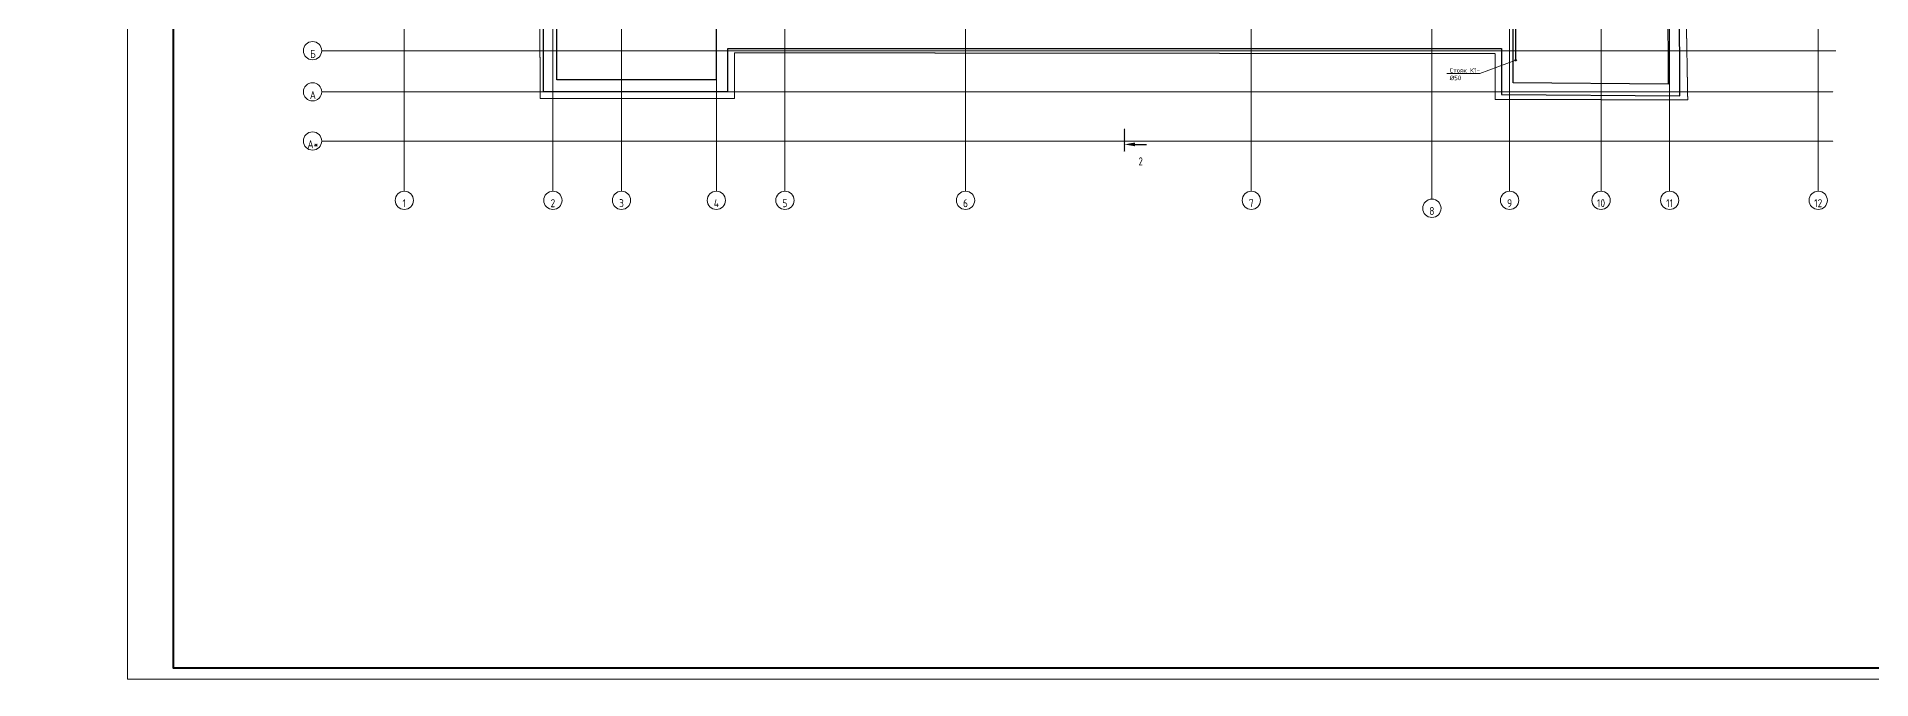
# Model space of a CAD drawing. Header units: millimetres. Extents: x -10178924 to 11692288, y -947381 to 58396.
# Drawn here: x -22581 to 57672, y -25696 to 2406 of the extents above; entities that cross this region are included whole.
import ezdxf
from ezdxf import colors
from ezdxf.entities.mleader import LeaderData, LeaderLine
from ezdxf.math import Vec2, Vec3

# ---------------------------------------------------------------- set-up
doc = ezdxf.new("R2010")
doc.units = ezdxf.units.MM
doc.linetypes.add('ADSK_Линия сетки', pattern=[25, 20, -2.5, 0, -2.5])
doc.linetypes.add('ADSK_Штрихпунктирная 2 точки_ш15 п1_5 п1_5 п1_5', pattern=[19.5, 15, -1.5, 0, -1.5, 0, -1.5])
for name, color, linetype, lineweight in [('!К1', 32, 'Continuous', 30), ('_0', 7, 'Continuous', 25), ('Выноски ВК', 7, 'Continuous', 0), ('Оси', 253, 'Continuous', 9), ('Разрезы', 7, 'Continuous', 9), ('Стены несущие', 7, 'Continuous', 30), ('ШТРИХОВКА', 252, 'Continuous', 15)]:
    doc.layers.add(name, color=color, linetype=linetype, lineweight=lineweight)
doc.layers.add('_надписи канализация', color=7, linetype='Continuous')
doc.layers.add('PDF _Ramka', color=7, linetype='Continuous')
doc.layers.add('Линии', color=7, linetype='Continuous', lineweight=9, true_color=0x00a600)
doc.styles.add('GOST Common', font='GOST_Common.ttf', dxfattribs={"width": 0.9, "height": 350})
doc.styles.add('GOST Common_3', font='GOST_Common.ttf', dxfattribs={"width": 0.8, "height": 350})
doc.styles.add('ISOCPEUR', font='isocpeui.ttf', dxfattribs={"width": 0.9})
doc.styles.add('PDF ISOCPEUR', font='isocpeur.ttf')

# ---------------------------------------------------------------- blocks, each defined once
blk = doc.blocks.new('Разрез - Номер вида спереди_3_5 мм-16061-План подвала')
at = {"layer": 'Разрезы'}
for points in [[(9.8, 0.4), (9.8, -0.39), (-0.33, -0.39), (-0.33, 0.4)], [(2.18, -4.67), (3, 0), (3.82, -4.67)]]:
    blk.add_hatch(color=256, dxfattribs=at).paths.add_polyline_path(points)
at = {"layer": 'Разрезы', "lineweight": 30}
blk.add_line((3, -3), (3, -9.66), dxfattribs=at)
blk = doc.blocks.new('Ось сетки - Круг_Ø8 мм-8258-План подвала')
at = {"layer": 'Оси', "lineweight": 20}
for start, end in [(360, 180), (180, 360)]:
    blk.add_arc((0, 0), 4, start, end, dxfattribs=at)
blk = doc.blocks.new('оси')
at = {"layer": 'Оси', "linetype": 'ADSK_Линия сетки'}
for p, q in [((0, -2196), (0, 46265)), ((6500, -2196), (6500, 46378)), ((9500, -2196), (9500, 46378)), ((24550, -2196), (24550, 46378)), ((37050, -2196), (37050, 46378)), ((52350, -2196), (52350, 46378)), ((55350, -2196), (55350, 46378)), ((61850, -2196), (61850, 46378)), ((-3614, 45200), (62615, 45200)), ((-3614, 38700), (62615, 38700)), ((44950, -2541), (44950, 24580)), ((13650, -2196), (13650, 23921)), ((16650, -2196), (16650, 23921)), ((48350, -2196), (48350, 23921)), ((-3614, 22400), (62615, 22400)), ((-3614, 15100), (62615, 15100)), ((-3614, 10450), (62615, 10450)), ((-3614, 3950), (62615, 3950)), ((-3614, 2150), (62505, 2150)), ((-3614, 0), (62505, 0))]:
    blk.add_line(p, q, dxfattribs=at)
at = {"layer": 'Оси', "lineweight": 20, "xscale": 99.99999999999993, "yscale": 99.99999999999993, "zscale": 99.99999999999993, "rotation": 270}
for p in [(-4014, 45200), (-4014, 38700), (-4014, 22400), (-4014, 15100), (-4014, 10450), (-4014, 3950), (-4014, 2150), (-4014, 0)]:
    blk.add_blockref('Ось сетки - Круг_Ø8 мм-8258-План подвала', p, dxfattribs=at)
at = {"layer": 'Оси', "lineweight": 20, "xscale": 99.99999999999993, "yscale": 99.99999999999993, "zscale": 99.99999999999993}
for p in [(0, -2596), (6500, -2596), (9500, -2596), (13650, -2596), (16650, -2596), (24550, -2596), (37050, -2596), (48350, -2596), (52350, -2596), (55350, -2596), (61850, -2596), (44950, -2941)]:
    blk.add_blockref('Ось сетки - Круг_Ø8 мм-8258-План подвала', p, dxfattribs=at)
at = {"layer": 'Оси', "char_height": 350, "attachment_point": 5, "line_spacing_factor": 1.022766, "style": 'GOST Common'}
for s, insert, width in [('\\pxqc,t0.25714,0.51429,0.77143,1.02857,1.28571,1.54286,1.8,2.05714,2.31429,2.57143,2.82857,3.08571,3.34286,3.6,3.85714,4.11429,4.37143,4.62857,4.88571,5.14286,5.4,5.65714,5.91429,6.17143,6.42857,6.68571,6.94286,7.2,7.45714,7.71429,7.97143,8.22857;{Ж}', (-4000, 45057), 327.6), ('\\pxqc,t0.25714,0.51429,0.77143,1.02857,1.28571,1.54286,1.8,2.05714,2.31429,2.57143,2.82857,3.08571,3.34286,3.6,3.85714,4.11429,4.37143,4.62857,4.88571,5.14286,5.4,5.65714,5.91429,6.17143,6.42857,6.68571,6.94286,7.2,7.45714,7.71429,7.97143,8.22857;{Е}', (-4000, 38557), 232.2), ('\\pxqc,t0.25714,0.51429,0.77143,1.02857,1.28571,1.54286,1.8,2.05714,2.31429,2.57143,2.82857,3.08571,3.34286,3.6,3.85714,4.11429,4.37143,4.62857,4.88571,5.14286,5.4,5.65714,5.91429,6.17143,6.42857,6.68571,6.94286,7.2,7.45714,7.71429,7.97143,8.22857;{Д}', (-3999, 22257), 291.6), ('\\pxqc,t0.25714,0.51429,0.77143,1.02857,1.28571,1.54286,1.8,2.05714,2.31429,2.57143,2.82857,3.08571,3.34286,3.6,3.85714,4.11429,4.37143,4.62857,4.88571,5.14286,5.4,5.65714,5.91429,6.17143,6.42857,6.68571,6.94286,7.2,7.45714,7.71429,7.97143,8.22857;{Г}', (-4000, 14957), 232.2), ('\\pxqc,t0.25714,0.51429,0.77143,1.02857,1.28571,1.54286,1.8,2.05714,2.31429,2.57143,2.82857,3.08571,3.34286,3.6,3.85714,4.11429,4.37143,4.62857,4.88571,5.14286,5.4,5.65714,5.91429,6.17143,6.42857,6.68571,6.94286,7.2,7.45714,7.71429,7.97143,8.22857;{В}', (-3999, 10307), 261.9), ('\\pxqc,t0.25714,0.51429,0.77143,1.02857,1.28571,1.54286,1.8,2.05714,2.31429,2.57143,2.82857,3.08571,3.34286,3.6,3.85714,4.11429,4.37143,4.62857,4.88571,5.14286,5.4,5.65714,5.91429,6.17143,6.42857,6.68571,6.94286,7.2,7.45714,7.71429,7.97143,8.22857;{Б}', (-3999, 3807), 261.9), ('\\pxqc,t0.25714,0.51429,0.77143,1.02857,1.28571,1.54286,1.8,2.05714,2.31429,2.57143,2.82857,3.08571,3.34286,3.6,3.85714,4.11429,4.37143,4.62857,4.88571,5.14286,5.4,5.65714,5.91429,6.17143,6.42857,6.68571,6.94286,7.2,7.45714,7.71429,7.97143,8.22857;{А}', (-3999, 2007), 291.6), ('\\pxqc,t0.25714,0.51429,0.77143,1.02857,1.28571,1.54286,1.8,2.05714,2.31429,2.57143,2.82857,3.08571,3.34286,3.6,3.85714,4.11429,4.37143,4.62857,4.88571,5.14286,5.4,5.65714,5.91429,6.17143,6.42857,6.68571,6.94286,7.2,7.45714,7.71429,7.97143,8.22857;{А*}', (-4000, -143), 512.1), ('\\pxqc,t0.25714,0.51429,0.77143,1.02857,1.28571,1.54286,1.8,2.05714,2.31429,2.57143,2.82857,3.08571,3.34286,3.6,3.85714,4.11429,4.37143,4.62857,4.88571,5.14286,5.4,5.65714,5.91429,6.17143,6.42857,6.68571,6.94286,7.2,7.45714,7.71429,7.97143,8.22857;{1}', (-1, -2719), 161.1), ('\\pxqc,t0.25714,0.51429,0.77143,1.02857,1.28571,1.54286,1.8,2.05714,2.31429,2.57143,2.82857,3.08571,3.34286,3.6,3.85714,4.11429,4.37143,4.62857,4.88571,5.14286,5.4,5.65714,5.91429,6.17143,6.42857,6.68571,6.94286,7.2,7.45714,7.71429,7.97143,8.22857;{2}', (6499, -2719), 232.2), ('\\pxqc,t0.25714,0.51429,0.77143,1.02857,1.28571,1.54286,1.8,2.05714,2.31429,2.57143,2.82857,3.08571,3.34286,3.6,3.85714,4.11429,4.37143,4.62857,4.88571,5.14286,5.4,5.65714,5.91429,6.17143,6.42857,6.68571,6.94286,7.2,7.45714,7.71429,7.97143,8.22857;{3}', (9499, -2719), 225.9), ('\\pxqc,t0.25714,0.51429,0.77143,1.02857,1.28571,1.54286,1.8,2.05714,2.31429,2.57143,2.82857,3.08571,3.34286,3.6,3.85714,4.11429,4.37143,4.62857,4.88571,5.14286,5.4,5.65714,5.91429,6.17143,6.42857,6.68571,6.94286,7.2,7.45714,7.71429,7.97143,8.22857;{4}', (13650, -2719), 261.9), ('\\pxqc,t0.25714,0.51429,0.77143,1.02857,1.28571,1.54286,1.8,2.05714,2.31429,2.57143,2.82857,3.08571,3.34286,3.6,3.85714,4.11429,4.37143,4.62857,4.88571,5.14286,5.4,5.65714,5.91429,6.17143,6.42857,6.68571,6.94286,7.2,7.45714,7.71429,7.97143,8.22857;{5}', (16649, -2719), 232.2), ('\\pxqc,t0.25714,0.51429,0.77143,1.02857,1.28571,1.54286,1.8,2.05714,2.31429,2.57143,2.82857,3.08571,3.34286,3.6,3.85714,4.11429,4.37143,4.62857,4.88571,5.14286,5.4,5.65714,5.91429,6.17143,6.42857,6.68571,6.94286,7.2,7.45714,7.71429,7.97143,8.22857;{6}', (24549, -2719), 232.2), ('\\pxqc,t0.25714,0.51429,0.77143,1.02857,1.28571,1.54286,1.8,2.05714,2.31429,2.57143,2.82857,3.08571,3.34286,3.6,3.85714,4.11429,4.37143,4.62857,4.88571,5.14286,5.4,5.65714,5.91429,6.17143,6.42857,6.68571,6.94286,7.2,7.45714,7.71429,7.97143,8.22857;{7}', (37049, -2719), 232.2), ('\\pxqc,t0.25714,0.51429,0.77143,1.02857,1.28571,1.54286,1.8,2.05714,2.31429,2.57143,2.82857,3.08571,3.34286,3.6,3.85714,4.11429,4.37143,4.62857,4.88571,5.14286,5.4,5.65714,5.91429,6.17143,6.42857,6.68571,6.94286,7.2,7.45714,7.71429,7.97143,8.22857;{8}', (44949, -3064), 232.2), ('\\pxqc,t0.25714,0.51429,0.77143,1.02857,1.28571,1.54286,1.8,2.05714,2.31429,2.57143,2.82857,3.08571,3.34286,3.6,3.85714,4.11429,4.37143,4.62857,4.88571,5.14286,5.4,5.65714,5.91429,6.17143,6.42857,6.68571,6.94286,7.2,7.45714,7.71429,7.97143,8.22857;{9}', (48349, -2719), 232.2), ('\\pxqc,t0.25714,0.51429,0.77143,1.02857,1.28571,1.54286,1.8,2.05714,2.31429,2.57143,2.82857,3.08571,3.34286,3.6,3.85714,4.11429,4.37143,4.62857,4.88571,5.14286,5.4,5.65714,5.91429,6.17143,6.42857,6.68571,6.94286,7.2,7.45714,7.71429,7.97143,8.22857;{10}', (52349, -2719), 387), ('\\pxqc,t0.25714,0.51429,0.77143,1.02857,1.28571,1.54286,1.8,2.05714,2.31429,2.57143,2.82857,3.08571,3.34286,3.6,3.85714,4.11429,4.37143,4.62857,4.88571,5.14286,5.4,5.65714,5.91429,6.17143,6.42857,6.68571,6.94286,7.2,7.45714,7.71429,7.97143,8.22857;{11}', (55349, -2719), 315.9), ('\\pxqc,t0.25714,0.51429,0.77143,1.02857,1.28571,1.54286,1.8,2.05714,2.31429,2.57143,2.82857,3.08571,3.34286,3.6,3.85714,4.11429,4.37143,4.62857,4.88571,5.14286,5.4,5.65714,5.91429,6.17143,6.42857,6.68571,6.94286,7.2,7.45714,7.71429,7.97143,8.22857;{12}', (61849, -2719), 387)]:
    blk.add_mtext(s, dxfattribs=dict(at, insert=insert, width=width))
at = {"layer": 'Разрезы', "insert": (32212, -890), "char_height": 350, "width": 206.4, "attachment_point": 5, "line_spacing_factor": 1.022766, "style": 'GOST Common_3'}
blk.add_mtext('\\pxqc,t2.90286,5.80571,8.70857,11.61143,14.51429,17.41714,20.32,23.22286,26.12571,29.02857,31.93143,34.83429,37.73714,40.64,43.54286,46.44571,49.34857,52.25143,55.15429,58.05714,60.96,63.86286,66.76571,69.66857,72.57143,75.47429,78.37714,81.28,84.18286,87.08571,89.98857,92.89143;{2}', dxfattribs=at)
blk = doc.blocks.new('Подвал')
at = {"layer": 'Линии', "color": 7, "linetype": 'ADSK_Штрихпунктирная 2 точки_ш15 п1_5 п1_5 п1_5'}
for p, q in [((49641, -357), (49496, 8059)), ((-592, 7993), (-557, -295)), ((7938, -296), (7938, 1704)), ((7938, 1704), (41225, 1665)), ((41225, 1665), (41225, -335)), ((-557, -295), (7938, -296)), ((41225, -335), (49641, -357))]:
    blk.add_line(p, q, dxfattribs=at)
at = {"layer": 'Разрезы', "lineweight": 20}
blk.add_line((24997, -1625), (24997, -2603), dxfattribs=at)
at = {"layer": 'Стены несущие'}
for p, q in [((7138, 12878), (7138, 521)), ((42007, 384), (42007, 12013)), ((-419, 8189), (-419, 11)), ((171, 521), (171, 8779)), ((48756, 8259), (48780, 337)), ((49292, -177), (49266, 8259)), ((7648, 11), (7648, 1888)), ((7648, 1888), (41497, 1888)), ((41497, 1888), (41497, -122)), ((-419, 11), (7648, 11)), ((7138, 521), (171, 521)), ((48780, 337), (42007, 384)), ((41497, -122), (49292, -177))]:
    blk.add_line(p, q, dxfattribs=at)
at = {"layer": 'Разрезы', "lineweight": 50, "xscale": 100.0000000000004, "yscale": 100.0000000000004, "zscale": 100.0000000000004, "rotation": 90}
blk.add_blockref('Разрез - Номер вида спереди_3_5 мм-16061-План подвала', (24997, -2603), dxfattribs=at)
at = {"layer": 'ШТРИХОВКА'}
blk.add_blockref('оси', (-6500, -2155), dxfattribs=at)
blk = doc.blocks.new('_None')
blk = doc.blocks.new('Рамка')
at = {"layer": 'PDF _Ramka', "lineweight": 20}
blk.add_lwpolyline([(100287, -596749), (100287, -512657), (-18603, -512657), (-18603, -596749)], close=True, dxfattribs=at)
at = {"layer": 'PDF _Ramka', "lineweight": 40}
blk.add_lwpolyline([(99787, -513153), (-16604, -513153), (-16604, -596246), (99787, -596246)], close=True, dxfattribs=at)

msp = doc.modelspace()

# ---------------------------------------------------------------- linework, layer by layer
at = {"layer": '!К1'}
msp.add_line((42116.7, 1377.7), (42116.7, 15053.8), dxfattribs=at)
msp.add_circle((42116.7, 1377.7), 30, dxfattribs=at)

# ---------------------------------------------------------------- block references
at = {"layer": '_0'}
msp.add_blockref('Рамка', (0, 571053), dxfattribs=at)
at = {"layer": 'ШТРИХОВКА'}
msp.add_blockref('Подвал', (0, 0), dxfattribs=at)

# ---------------------------------------------------------------- leaders
at = {"layer": '_надписи канализация', "lineweight": -2}
ml = msp.add_multileader_mtext('Standard', dxfattribs=at)
ml.set_content('\\A1;Гаситель напора', color=256, style='ISOCPEUR')
ml.set_leader_properties(lineweight=13)
ml.set_arrow_properties(name='NONE')
ml.build(insert=Vec2(0, 0))
ml.multileader.update_dxf_attribs({"text_left_attachment_type": 6, "text_right_attachment_type": 6, "dogleg_length": 100, "arrow_head_size": 300, "scale": 100})
ctx = ml.context
ctx.base_point, ctx.scale, ctx.char_height, ctx.arrow_head_size, ctx.landing_gap_size, ctx.plane_origin = Vec3(-83644.6, -5670.7), 100, 250, 300, 0.09, Vec3(-88790.2, -9852.5)
ctx.left_attachment, ctx.right_attachment, ctx.text_align_type = 6, 6, 1
notes = []
notes.append((ctx, [(1, (1, 1, 0), (-81060.7, -5670.7), (-1, 0), 100, [(1, [(-79617.3, -8341.2)], 0, [])])]))
ctx.mtext.insert, ctx.mtext.width, ctx.mtext.alignment, ctx.mtext.flow_direction = Vec3(-82485.8, -5345.7), 5926.326, 2, 5
ml = msp.add_multileader_mtext('Standard', dxfattribs=at)
ml.set_content('\\A1;Гаситель напора', color=256, style='ISOCPEUR')
ml.set_leader_properties(lineweight=13)
ml.set_arrow_properties(name='NONE')
ml.build(insert=Vec2(0, 0))
ml.multileader.update_dxf_attribs({"text_left_attachment_type": 6, "text_right_attachment_type": 6, "dogleg_length": 100, "arrow_head_size": 300, "scale": 100})
ctx = ml.context
ctx.base_point, ctx.scale, ctx.char_height, ctx.arrow_head_size, ctx.landing_gap_size, ctx.plane_origin = Vec3(-78898.8, -7121.6), 100, 250, 300, 0.09, Vec3(-81990.1, -8084.6)
ctx.left_attachment, ctx.right_attachment, ctx.text_align_type = 6, 6, 1
notes.append((ctx, [(1, (1, 1, 0), (-76315, -7121.6), (-1, 0), 100, [(1, [(-75000.9, -9643.6)], 0, [])])]))
ctx.mtext.insert, ctx.mtext.width, ctx.mtext.alignment, ctx.mtext.flow_direction = Vec3(-77740, -6796.6), 5926.326, 2, 5
at = {"layer": 'Выноски ВК', "ltscale": 50}
ml = msp.add_multileader_mtext('Standard', dxfattribs=at)
ml.set_content('Стояк К1- ^J%%C50', color=256, style='PDF ISOCPEUR')
ml.set_leader_properties(color=256, linetype='ByLayer', lineweight=-1)
ml.set_arrow_properties(name='NONE')
ml.build(insert=Vec2(0, 0))
ml.multileader.update_dxf_attribs({"text_left_attachment_type": 6, "text_right_attachment_type": 6, "dogleg_length": 100, "arrow_head_size": 300})
ctx = ml.context
ctx.base_point, ctx.char_height, ctx.arrow_head_size, ctx.landing_gap_size, ctx.plane_origin = Vec3(39231.7, 797.3), 200, 300, 0, Vec3(34874.5, 5090.8)
ctx.left_attachment, ctx.right_attachment = 6, 6
notes.append((ctx, [(1, (1, 1, 0), (40551.7, 797.3), (-1, 0), 100, [(1, [(42118.8, 1378.6)], 0, [])])]))
ctx.mtext.insert, ctx.mtext.flow_direction = Vec3(39231.7, 1037.3), 5
for ctx, leaders in notes:
    for number, flags, end, landing, length, lines in leaders:
        leader = LeaderData()
        leader.index, (leader.has_last_leader_line, leader.has_dogleg_vector, leader.attachment_direction) = number, flags
        leader.last_leader_point, leader.dogleg_vector, leader.dogleg_length = Vec3(end), Vec3(landing), length
        for number, points, colour, breaks in lines:
            line = LeaderLine()
            line.index, line.vertices, line.color, line.breaks = number, Vec3.list(points), colors.encode_raw_color(colour), breaks
            leader.lines.append(line)
        ctx.leaders.append(leader)

doc.saveas('drawing.dxf')
